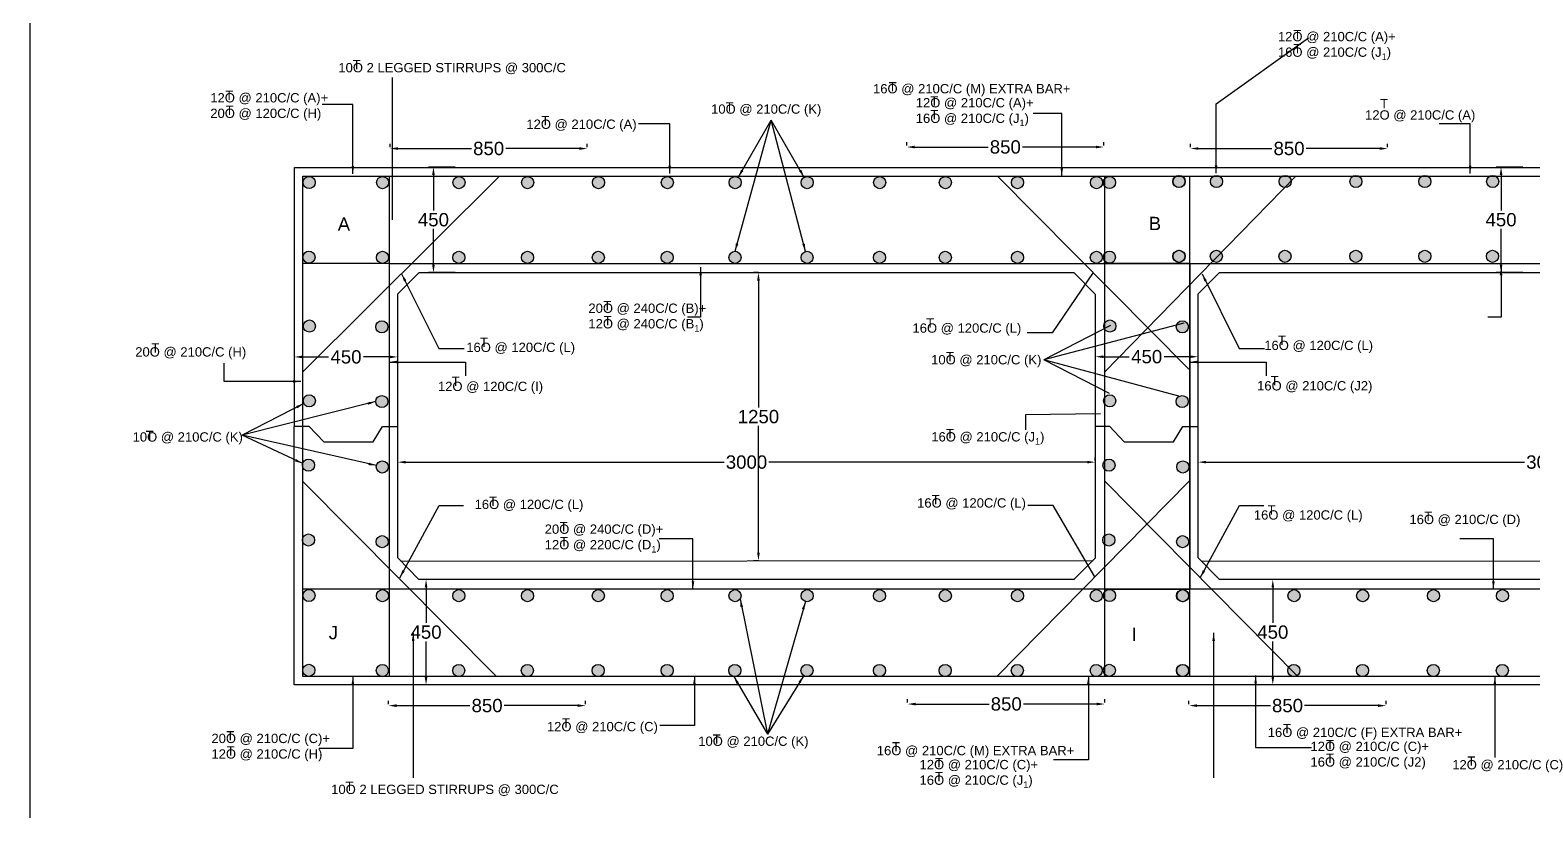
# Model space of a CAD drawing. Header units: metres. Extents: x 450 to 1759, y 456 to 572.
# Drawn here: x 1560.3 to 1616.7, y 483.5 to 512.8 of the extents above; entities that cross this region are included whole.
import ezdxf

# ---------------------------------------------------------------- set-up
doc = ezdxf.new("R2010")
doc.units = ezdxf.units.M
doc.header["$MEASUREMENT"] = 0
doc.layers.add('DIMENSION', color=255, linetype='Continuous')
doc.layers.add('DRAWING', color=7, linetype='Continuous')
doc.styles.get("Standard").update_dxf_attribs({"font": 'arial.ttf'})
doc.dimstyles.get("Standard").update_dxf_attribs({"dimtxt": 0.5, "dimasz": 0.3, "dimexe": 0.18, "dimexo": 0.0625, "dimgap": 0.09, "dimtad": 0, "dimtih": 1, "dimtoh": 1, "dimdec": 4, "dimzin": 0, "dimdsep": 46, "dimtxsty": 'Standard', "dimcen": 0.09, "dimadec": 0, "dimazin": 0, "dimtfac": 1, "dimtdec": 4, "dimtofl": 0, "dimtmove": 0, "dimatfit": 3, "dimfxl": 1, "dimtolj": 1, "dimtzin": 0, "dimarcsym": 0})

# ---------------------------------------------------------------- blocks, each defined once
blk = doc.blocks.new('*D129')
at = {"layer": 'Defpoints', "color": 0, "ltscale": 0.1, "transparency": 16777216}
for p in [(1574.08, 496.584), (1600.258, 496.584), (1600.258, 496.584)]:
    blk.add_point(p, dxfattribs=at)
at = {"layer": 'DIMENSION', "color": 0, "lineweight": -2, "ltscale": 0.1, "transparency": 16777216}
for p, q in [((1574.08, 496.646), (1574.08, 496.764)), ((1574.38, 496.584), (1586.333, 496.584)), ((1599.958, 496.584), (1588.004, 496.584)), ((1600.258, 496.646), (1600.258, 496.764))]:
    blk.add_line(p, q, dxfattribs=at)
at = {"layer": 'DIMENSION', "color": 0, "ltscale": 0.1, "transparency": 16777216}
for points in [[(1574.38, 496.634), (1574.38, 496.534), (1574.08, 496.584)], [(1599.958, 496.634), (1599.958, 496.534), (1600.258, 496.584)]]:
    blk.add_solid(points, dxfattribs=at)
at = {"layer": 'DIMENSION', "color": 0, "ltscale": 0.1, "transparency": 16777216, "insert": (1587.169, 496.584), "char_height": 0.5, "attachment_point": 5}
blk.add_mtext('\\A1;3000', dxfattribs=at)
blk = doc.blocks.new('*D130')
at = {"layer": 'Defpoints', "color": 0, "ltscale": 0.1, "transparency": 16777216}
for p in [(1587.682, 503.7), (1587.618, 492.882), (1587.696, 492.882)]:
    blk.add_point(p, dxfattribs=at)
at = {"layer": 'DIMENSION', "color": 0, "lineweight": -2, "ltscale": 0.1, "transparency": 16777216}
for p, q in [((1587.62, 503.7), (1587.438, 503.7)), ((1587.618, 503.4), (1587.618, 498.636)), ((1587.618, 493.182), (1587.618, 497.946)), ((1587.633, 492.882), (1587.438, 492.882))]:
    blk.add_line(p, q, dxfattribs=at)
at = {"layer": 'DIMENSION', "color": 0, "ltscale": 0.1, "transparency": 16777216}
for points in [[(1587.568, 503.4), (1587.668, 503.4), (1587.618, 503.7)], [(1587.568, 493.182), (1587.668, 493.182), (1587.618, 492.882)]]:
    blk.add_solid(points, dxfattribs=at)
at = {"layer": 'DIMENSION', "color": 0, "ltscale": 0.1, "transparency": 16777216, "insert": (1587.618, 498.291), "char_height": 0.5, "attachment_point": 5}
blk.add_mtext('\\A1;1250', dxfattribs=at)
blk = doc.blocks.new('*D114')
at = {"layer": 'Defpoints', "color": 0, "ltscale": 0.1, "transparency": 16777216}
for p in [(1573.794, 508.347), (1581.192, 508.355), (1581.192, 508.347)]:
    blk.add_point(p, dxfattribs=at)
at = {"layer": 'DIMENSION', "color": 0, "lineweight": -2, "ltscale": 0.1, "transparency": 16777216}
for p, q in [((1573.794, 508.409), (1573.794, 508.535)), ((1574.094, 508.355), (1576.851, 508.355)), ((1580.892, 508.355), (1578.135, 508.355)), ((1581.192, 508.409), (1581.192, 508.535))]:
    blk.add_line(p, q, dxfattribs=at)
at = {"layer": 'DIMENSION', "color": 0, "ltscale": 0.1, "transparency": 16777216}
for points in [[(1574.094, 508.405), (1574.094, 508.305), (1573.794, 508.355)], [(1580.892, 508.405), (1580.892, 508.305), (1581.192, 508.355)]]:
    blk.add_solid(points, dxfattribs=at)
at = {"layer": 'DIMENSION', "color": 0, "ltscale": 0.1, "transparency": 16777216, "insert": (1577.493, 508.355), "char_height": 0.5, "attachment_point": 5}
blk.add_mtext('\\A1;850', dxfattribs=at)
blk = doc.blocks.new('*D115')
at = {"layer": 'Defpoints', "color": 0, "ltscale": 0.1, "transparency": 16777216}
for p in [(1593.182, 508.403), (1600.581, 508.412), (1600.581, 508.403)]:
    blk.add_point(p, dxfattribs=at)
at = {"layer": 'DIMENSION', "color": 0, "lineweight": -2, "ltscale": 0.1, "transparency": 16777216}
for p, q in [((1593.182, 508.466), (1593.182, 508.592)), ((1593.482, 508.412), (1596.24, 508.412)), ((1600.281, 508.412), (1597.523, 508.412)), ((1600.581, 508.466), (1600.581, 508.592))]:
    blk.add_line(p, q, dxfattribs=at)
at = {"layer": 'DIMENSION', "color": 0, "ltscale": 0.1, "transparency": 16777216}
for points in [[(1593.482, 508.462), (1593.482, 508.362), (1593.182, 508.412)], [(1600.281, 508.462), (1600.281, 508.362), (1600.581, 508.412)]]:
    blk.add_solid(points, dxfattribs=at)
at = {"layer": 'DIMENSION', "color": 0, "ltscale": 0.1, "transparency": 16777216, "insert": (1596.882, 508.412), "char_height": 0.5, "attachment_point": 5}
blk.add_mtext('\\A1;850', dxfattribs=at)
blk = doc.blocks.new('*D116')
at = {"layer": 'Defpoints', "color": 0, "ltscale": 0.1, "transparency": 16777216}
for p in [(1573.736, 487.437), (1581.134, 487.445), (1581.134, 487.437)]:
    blk.add_point(p, dxfattribs=at)
at = {"layer": 'DIMENSION', "color": 0, "lineweight": -2, "ltscale": 0.1, "transparency": 16777216}
for p, q in [((1573.736, 487.499), (1573.736, 487.625)), ((1574.036, 487.445), (1576.793, 487.445)), ((1580.834, 487.445), (1578.077, 487.445)), ((1581.134, 487.499), (1581.134, 487.625))]:
    blk.add_line(p, q, dxfattribs=at)
at = {"layer": 'DIMENSION', "color": 0, "ltscale": 0.1, "transparency": 16777216}
for points in [[(1574.036, 487.495), (1574.036, 487.395), (1573.736, 487.445)], [(1580.834, 487.495), (1580.834, 487.395), (1581.134, 487.445)]]:
    blk.add_solid(points, dxfattribs=at)
at = {"layer": 'DIMENSION', "color": 0, "ltscale": 0.1, "transparency": 16777216, "insert": (1577.435, 487.445), "char_height": 0.5, "attachment_point": 5}
blk.add_mtext('\\A1;850', dxfattribs=at)
blk = doc.blocks.new('*D117')
at = {"layer": 'Defpoints', "color": 0, "ltscale": 0.1, "transparency": 16777216}
for p in [(1593.218, 487.496), (1600.616, 487.505), (1600.616, 487.496)]:
    blk.add_point(p, dxfattribs=at)
at = {"layer": 'DIMENSION', "color": 0, "lineweight": -2, "ltscale": 0.1, "transparency": 16777216}
for p, q in [((1593.218, 487.559), (1593.218, 487.685)), ((1593.518, 487.505), (1596.275, 487.505)), ((1600.316, 487.505), (1597.559, 487.505)), ((1600.616, 487.559), (1600.616, 487.685))]:
    blk.add_line(p, q, dxfattribs=at)
at = {"layer": 'DIMENSION', "color": 0, "ltscale": 0.1, "transparency": 16777216}
for points in [[(1593.518, 487.555), (1593.518, 487.455), (1593.218, 487.505)], [(1600.316, 487.555), (1600.316, 487.455), (1600.616, 487.505)]]:
    blk.add_solid(points, dxfattribs=at)
at = {"layer": 'DIMENSION', "color": 0, "ltscale": 0.1, "transparency": 16777216, "insert": (1596.917, 487.505), "char_height": 0.5, "attachment_point": 5}
blk.add_mtext('\\A1;850', dxfattribs=at)
blk = doc.blocks.new('*D133')
at = {"layer": 'Defpoints', "color": 0, "ltscale": 0.1, "transparency": 16777216}
for p in [(1604.118, 496.584), (1630.296, 496.584), (1630.296, 496.584)]:
    blk.add_point(p, dxfattribs=at)
at = {"layer": 'DIMENSION', "color": 0, "lineweight": -2, "ltscale": 0.1, "transparency": 16777216}
for p, q in [((1604.118, 496.646), (1604.118, 496.764)), ((1604.418, 496.584), (1616.372, 496.584)), ((1629.996, 496.584), (1618.043, 496.584)), ((1630.296, 496.646), (1630.296, 496.764))]:
    blk.add_line(p, q, dxfattribs=at)
at = {"layer": 'DIMENSION', "color": 0, "ltscale": 0.1, "transparency": 16777216}
for points in [[(1604.418, 496.634), (1604.418, 496.534), (1604.118, 496.584)], [(1629.996, 496.634), (1629.996, 496.534), (1630.296, 496.584)]]:
    blk.add_solid(points, dxfattribs=at)
at = {"layer": 'DIMENSION', "color": 0, "ltscale": 0.1, "transparency": 16777216, "insert": (1617.207, 496.584), "char_height": 0.5, "attachment_point": 5}
blk.add_mtext('\\A1;3000', dxfattribs=at)
blk = doc.blocks.new('*D122')
at = {"layer": 'Defpoints', "color": 0, "ltscale": 0.1, "transparency": 16777216}
for p in [(1603.832, 508.347), (1611.231, 508.355), (1611.231, 508.347)]:
    blk.add_point(p, dxfattribs=at)
at = {"layer": 'DIMENSION', "color": 0, "lineweight": -2, "ltscale": 0.1, "transparency": 16777216}
for p, q in [((1603.832, 508.409), (1603.832, 508.535)), ((1604.132, 508.355), (1606.89, 508.355)), ((1610.931, 508.355), (1608.173, 508.355)), ((1611.231, 508.409), (1611.231, 508.535))]:
    blk.add_line(p, q, dxfattribs=at)
at = {"layer": 'DIMENSION', "color": 0, "ltscale": 0.1, "transparency": 16777216}
for points in [[(1604.132, 508.405), (1604.132, 508.305), (1603.832, 508.355)], [(1610.931, 508.405), (1610.931, 508.305), (1611.231, 508.355)]]:
    blk.add_solid(points, dxfattribs=at)
at = {"layer": 'DIMENSION', "color": 0, "ltscale": 0.1, "transparency": 16777216, "insert": (1607.531, 508.355), "char_height": 0.5, "attachment_point": 5}
blk.add_mtext('\\A1;850', dxfattribs=at)
blk = doc.blocks.new('*D124')
at = {"layer": 'Defpoints', "color": 0, "ltscale": 0.1, "transparency": 16777216}
for p in [(1603.774, 487.437), (1611.173, 487.445), (1611.173, 487.437)]:
    blk.add_point(p, dxfattribs=at)
at = {"layer": 'DIMENSION', "color": 0, "lineweight": -2, "ltscale": 0.1, "transparency": 16777216}
for p, q in [((1603.774, 487.499), (1603.774, 487.625)), ((1604.074, 487.445), (1606.832, 487.445)), ((1610.873, 487.445), (1608.115, 487.445)), ((1611.173, 487.499), (1611.173, 487.625))]:
    blk.add_line(p, q, dxfattribs=at)
at = {"layer": 'DIMENSION', "color": 0, "ltscale": 0.1, "transparency": 16777216}
for points in [[(1604.074, 487.495), (1604.074, 487.395), (1603.774, 487.445)], [(1610.873, 487.495), (1610.873, 487.395), (1611.173, 487.445)]]:
    blk.add_solid(points, dxfattribs=at)
at = {"layer": 'DIMENSION', "color": 0, "ltscale": 0.1, "transparency": 16777216, "insert": (1607.473, 487.445), "char_height": 0.5, "attachment_point": 5}
blk.add_mtext('\\A1;850', dxfattribs=at)
blk = doc.blocks.new('*D105')
at = {"layer": 'Defpoints', "color": 0, "ltscale": 0.1, "transparency": 16777216}
for p in [(1600.258, 500.896), (1604.118, 500.541), (1604.118, 500.541)]:
    blk.add_point(p, dxfattribs=at)
at = {"layer": 'DIMENSION', "color": 0, "lineweight": -2, "ltscale": 0.1, "transparency": 16777216}
for p, q in [((1600.258, 500.833), (1600.258, 500.361)), ((1600.558, 500.541), (1601.536, 500.541)), ((1603.818, 500.541), (1602.839, 500.541)), ((1604.118, 500.604), (1604.118, 500.721))]:
    blk.add_line(p, q, dxfattribs=at)
at = {"layer": 'DIMENSION', "color": 0, "ltscale": 0.1, "transparency": 16777216}
for points in [[(1600.558, 500.591), (1600.558, 500.491), (1600.258, 500.541)], [(1603.818, 500.591), (1603.818, 500.491), (1604.118, 500.541)]]:
    blk.add_solid(points, dxfattribs=at)
at = {"layer": 'DIMENSION', "color": 0, "ltscale": 0.1, "transparency": 16777216, "insert": (1602.188, 500.541), "char_height": 0.5, "attachment_point": 5}
blk.add_mtext('\\A1;450', dxfattribs=at)
blk = doc.blocks.new('*D106')
at = {"layer": 'Defpoints', "color": 0, "ltscale": 0.1, "transparency": 16777216}
for p in [(1570.201, 500.888), (1574.08, 500.533), (1574.08, 500.533)]:
    blk.add_point(p, dxfattribs=at)
at = {"layer": 'DIMENSION', "color": 0, "lineweight": -2, "ltscale": 0.1, "transparency": 16777216}
for p, q in [((1570.201, 500.825), (1570.201, 500.353)), ((1570.501, 500.533), (1571.489, 500.533)), ((1573.78, 500.533), (1572.792, 500.533)), ((1574.08, 500.596), (1574.08, 500.713))]:
    blk.add_line(p, q, dxfattribs=at)
at = {"layer": 'DIMENSION', "color": 0, "ltscale": 0.1, "transparency": 16777216}
for points in [[(1570.501, 500.583), (1570.501, 500.483), (1570.201, 500.533)], [(1573.78, 500.583), (1573.78, 500.483), (1574.08, 500.533)]]:
    blk.add_solid(points, dxfattribs=at)
at = {"layer": 'DIMENSION', "color": 0, "ltscale": 0.1, "transparency": 16777216, "insert": (1572.14, 500.533), "char_height": 0.5, "attachment_point": 5}
blk.add_mtext('\\A1;450', dxfattribs=at)
blk = doc.blocks.new('*D108')
at = {"layer": 'Defpoints', "color": 0, "ltscale": 0.1, "transparency": 16777216}
for p in [(1607.803, 492.183), (1606.921, 488.221), (1607.803, 488.221)]:
    blk.add_point(p, dxfattribs=at)
at = {"layer": 'DIMENSION', "color": 0, "lineweight": -2, "ltscale": 0.1, "transparency": 16777216}
for p, q in [((1607.741, 492.183), (1606.741, 492.183)), ((1606.921, 491.883), (1606.921, 490.547)), ((1606.921, 488.521), (1606.921, 489.857)), ((1607.741, 488.221), (1606.741, 488.221))]:
    blk.add_line(p, q, dxfattribs=at)
at = {"layer": 'DIMENSION', "color": 0, "ltscale": 0.1, "transparency": 16777216}
for points in [[(1606.871, 491.883), (1606.971, 491.883), (1606.921, 492.183)], [(1606.871, 488.521), (1606.971, 488.521), (1606.921, 488.221)]]:
    blk.add_solid(points, dxfattribs=at)
at = {"layer": 'DIMENSION', "color": 0, "ltscale": 0.1, "transparency": 16777216, "insert": (1606.921, 490.202), "char_height": 0.5, "attachment_point": 5}
blk.add_mtext('\\A1;450', dxfattribs=at)
blk = doc.blocks.new('*D109')
at = {"layer": 'Defpoints', "color": 0, "ltscale": 0.1, "transparency": 16777216}
for p in [(1576.027, 492.183), (1575.145, 488.221), (1576.027, 488.221)]:
    blk.add_point(p, dxfattribs=at)
at = {"layer": 'DIMENSION', "color": 0, "lineweight": -2, "ltscale": 0.1, "transparency": 16777216}
for p, q in [((1575.964, 492.183), (1574.965, 492.183)), ((1575.145, 491.883), (1575.145, 490.547)), ((1575.145, 488.521), (1575.145, 489.857)), ((1575.964, 488.221), (1574.965, 488.221))]:
    blk.add_line(p, q, dxfattribs=at)
at = {"layer": 'DIMENSION', "color": 0, "ltscale": 0.1, "transparency": 16777216}
for points in [[(1575.095, 491.883), (1575.195, 491.883), (1575.145, 492.183)], [(1575.095, 488.521), (1575.195, 488.521), (1575.145, 488.221)]]:
    blk.add_solid(points, dxfattribs=at)
at = {"layer": 'DIMENSION', "color": 0, "ltscale": 0.1, "transparency": 16777216, "insert": (1575.145, 490.202), "char_height": 0.5, "attachment_point": 5}
blk.add_mtext('\\A1;450', dxfattribs=at)
blk = doc.blocks.new('*D110')
at = {"layer": 'Defpoints', "color": 0, "ltscale": 0.1, "transparency": 16777216}
for p in [(1576.304, 507.662), (1575.422, 503.7), (1576.304, 503.7)]:
    blk.add_point(p, dxfattribs=at)
at = {"layer": 'DIMENSION', "color": 0, "lineweight": -2, "ltscale": 0.1, "transparency": 16777216}
for p, q in [((1576.241, 507.662), (1575.242, 507.662)), ((1575.422, 507.362), (1575.422, 506.026)), ((1575.422, 504), (1575.422, 505.336)), ((1576.241, 503.7), (1575.242, 503.7))]:
    blk.add_line(p, q, dxfattribs=at)
at = {"layer": 'DIMENSION', "color": 0, "ltscale": 0.1, "transparency": 16777216}
for points in [[(1575.372, 507.362), (1575.472, 507.362), (1575.422, 507.662)], [(1575.372, 504), (1575.472, 504), (1575.422, 503.7)]]:
    blk.add_solid(points, dxfattribs=at)
at = {"layer": 'DIMENSION', "color": 0, "ltscale": 0.1, "transparency": 16777216, "insert": (1575.422, 505.681), "char_height": 0.5, "attachment_point": 5}
blk.add_mtext('\\A1;450', dxfattribs=at)
blk = doc.blocks.new('*D111')
at = {"layer": 'Defpoints', "color": 0, "ltscale": 0.1, "transparency": 16777216}
for p in [(1616.368, 507.662), (1615.486, 503.7), (1616.368, 503.7)]:
    blk.add_point(p, dxfattribs=at)
at = {"layer": 'DIMENSION', "color": 0, "lineweight": -2, "ltscale": 0.1, "transparency": 16777216}
for p, q in [((1616.306, 507.662), (1615.306, 507.662)), ((1615.486, 507.362), (1615.486, 506.026)), ((1615.486, 504), (1615.486, 505.336)), ((1616.306, 503.7), (1615.306, 503.7))]:
    blk.add_line(p, q, dxfattribs=at)
at = {"layer": 'DIMENSION', "color": 0, "ltscale": 0.1, "transparency": 16777216}
for points in [[(1615.436, 507.362), (1615.536, 507.362), (1615.486, 507.662)], [(1615.436, 504), (1615.536, 504), (1615.486, 503.7)]]:
    blk.add_solid(points, dxfattribs=at)
at = {"layer": 'DIMENSION', "color": 0, "ltscale": 0.1, "transparency": 16777216, "insert": (1615.486, 505.681), "char_height": 0.5, "attachment_point": 5}
blk.add_mtext('\\A1;450', dxfattribs=at)

msp = doc.modelspace()

# ---------------------------------------------------------------- hatches: boundary and pattern name
at = {"layer": 'DRAWING', "ltscale": 0.1}
h = msp.add_hatch(color=7, dxfattribs=at)
h.dxf.hatch_style = 1
h.paths.add_polyline_path([(1570.98245, 507.08169, 1), (1570.52707, 507.08169, 1)])
h.paths.add_polyline_path([(1570.52251, 504.27579, 1), (1570.97788, 504.27579, 1)])
h = msp.add_hatch(color=7, dxfattribs=at)
h.dxf.hatch_style = 1
h.paths.add_polyline_path([(1573.74169, 507.07633, 1), (1573.28631, 507.07633, 1)])
h.paths.add_polyline_path([(1573.28175, 504.27043, 1), (1573.73712, 504.27043, 1)])
h = msp.add_hatch(color=7, dxfattribs=at)
h.dxf.hatch_style = 1
h.paths.add_polyline_path([(1576.60718, 507.07627, 1), (1576.15181, 507.07627, 1)])
h.paths.add_polyline_path([(1576.14725, 504.27037, 1), (1576.60262, 504.27037, 1)])
h = msp.add_hatch(color=7, dxfattribs=at)
h.dxf.hatch_style = 1
h.paths.add_polyline_path([(1579.18328, 507.07627, 1), (1578.72791, 507.07627, 1)])
h.paths.add_polyline_path([(1578.72334, 504.27037, 1), (1579.17872, 504.27037, 1)])
h = msp.add_hatch(color=7, dxfattribs=at)
h.dxf.hatch_style = 1
h.paths.add_polyline_path([(1581.84061, 507.07627, 1), (1581.38524, 507.07627, 1)])
h.paths.add_polyline_path([(1581.38068, 504.27037, 1), (1581.83605, 504.27037, 1)])
h = msp.add_hatch(color=7, dxfattribs=at)
h.dxf.hatch_style = 1
h.paths.add_polyline_path([(1584.42788, 507.07627, 1), (1583.97251, 507.07627, 1)])
h.paths.add_polyline_path([(1583.96794, 504.27037, 1), (1584.42332, 504.27037, 1)])
h = msp.add_hatch(color=7, dxfattribs=at)
h.dxf.hatch_style = 1
h.paths.add_polyline_path([(1586.97126, 507.07627, 1), (1586.51589, 507.07627, 1)])
h.paths.add_polyline_path([(1586.51132, 504.27037, 1), (1586.96669, 504.27037, 1)])
h = msp.add_hatch(color=7, dxfattribs=at)
h.dxf.hatch_style = 1
h.paths.add_polyline_path([(1589.67547, 507.07627, 1), (1589.2201, 507.07627, 1)])
h.paths.add_polyline_path([(1589.21553, 504.27037, 1), (1589.67091, 504.27037, 1)])
h = msp.add_hatch(color=7, dxfattribs=at)
h.dxf.hatch_style = 1
h.paths.add_polyline_path([(1592.39627, 507.07627, 1), (1591.9409, 507.07627, 1)])
h.paths.add_polyline_path([(1591.93633, 504.27037, 1), (1592.3917, 504.27037, 1)])
h = msp.add_hatch(color=7, dxfattribs=at)
h.dxf.hatch_style = 1
h.paths.add_polyline_path([(1594.86191, 507.07627, 1), (1594.40654, 507.07627, 1)])
h.paths.add_polyline_path([(1594.40197, 504.27037, 1), (1594.85734, 504.27037, 1)])
h = msp.add_hatch(color=7, dxfattribs=at)
h.dxf.hatch_style = 1
h.paths.add_polyline_path([(1597.56917, 507.07627, 1), (1597.1138, 507.07627, 1)])
h.paths.add_polyline_path([(1597.10923, 504.27037, 1), (1597.5646, 504.27037, 1)])
h = msp.add_hatch(color=7, dxfattribs=at)
h.dxf.hatch_style = 1
h.paths.add_polyline_path([(1600.53198, 507.07627, 1), (1600.07661, 507.07627, 1)])
h.paths.add_polyline_path([(1600.07205, 504.27037, 1), (1600.52742, 504.27037, 1)])
h = msp.add_hatch(color=7, dxfattribs=at)
h.dxf.hatch_style = 1
h.paths.add_polyline_path([(1601.02096, 507.08169, 1), (1600.56559, 507.08169, 1)])
h.paths.add_polyline_path([(1600.56102, 504.27579, 1), (1601.0164, 504.27579, 1)])
h = msp.add_hatch(color=7, dxfattribs=at)
h.dxf.hatch_style = 1
h.paths.add_polyline_path([(1603.62337, 507.11652, 1), (1603.168, 507.11652, 1)])
h.paths.add_polyline_path([(1603.16343, 504.31062, 1), (1603.6188, 504.31062, 1)])
h = msp.add_hatch(color=7, dxfattribs=at)
h.dxf.hatch_style = 1
h.paths.add_polyline_path([(1603.63759, 507.11658, 1), (1603.18222, 507.11658, 1)])
h.paths.add_polyline_path([(1603.17765, 504.31069, 1), (1603.63302, 504.31069, 1)])
h = msp.add_hatch(color=7, dxfattribs=at)
h.dxf.hatch_style = 1
h.paths.add_polyline_path([(1605.03451, 507.11652, 1), (1604.57914, 507.11652, 1)])
h.paths.add_polyline_path([(1604.57457, 504.31062, 1), (1605.02995, 504.31062, 1)])
h = msp.add_hatch(color=7, dxfattribs=at)
h.dxf.hatch_style = 1
h.paths.add_polyline_path([(1607.61061, 507.11652, 1), (1607.15524, 507.11652, 1)])
h.paths.add_polyline_path([(1607.15067, 504.31062, 1), (1607.60604, 504.31062, 1)])
h = msp.add_hatch(color=7, dxfattribs=at)
h.dxf.hatch_style = 1
h.paths.add_polyline_path([(1610.26794, 507.11652, 1), (1609.81257, 507.11652, 1)])
h.paths.add_polyline_path([(1609.808, 504.31062, 1), (1610.26338, 504.31062, 1)])
h = msp.add_hatch(color=7, dxfattribs=at)
h.dxf.hatch_style = 1
h.paths.add_polyline_path([(1612.85521, 507.11652, 1), (1612.39984, 507.11652, 1)])
h.paths.add_polyline_path([(1612.39527, 504.31062, 1), (1612.85064, 504.31062, 1)])
h = msp.add_hatch(color=7, dxfattribs=at)
h.dxf.hatch_style = 1
h.paths.add_polyline_path([(1615.39859, 507.11652, 1), (1614.94321, 507.11652, 1)])
h.paths.add_polyline_path([(1614.93865, 504.31062, 1), (1615.39402, 504.31062, 1)])
h = msp.add_hatch(color=7, dxfattribs=at)
h.dxf.hatch_style = 1
h.paths.add_polyline_path([(1570.99429, 501.69266, 1), (1570.53892, 501.69266, 1)])
h.paths.add_polyline_path([(1570.53435, 498.88677, 1), (1570.98972, 498.88677, 1)])
h = msp.add_hatch(color=7, dxfattribs=at)
h.dxf.hatch_style = 1
h.paths.add_polyline_path([(1573.71503, 501.66272, 1), (1573.25966, 501.66272, 1)])
h.paths.add_polyline_path([(1573.25509, 498.85683, 1), (1573.71047, 498.85683, 1)])
h = msp.add_hatch(color=7, dxfattribs=at)
h.dxf.hatch_style = 1
h.paths.add_polyline_path([(1601.03281, 501.69266, 1), (1600.57743, 501.69266, 1)])
h.paths.add_polyline_path([(1600.57287, 498.88677, 1), (1601.02824, 498.88677, 1)])
h = msp.add_hatch(color=7, dxfattribs=at)
h.dxf.hatch_style = 1
h.paths.add_polyline_path([(1603.75355, 501.66272, 1), (1603.29818, 501.66272, 1)])
h.paths.add_polyline_path([(1603.29361, 498.85683, 1), (1603.74898, 498.85683, 1)])
h = msp.add_hatch(color=7, dxfattribs=at)
h.dxf.hatch_style = 1
h.paths.add_polyline_path([(1570.96332, 496.46755, 1), (1570.50795, 496.46755, 1)])
h.paths.add_polyline_path([(1570.50338, 493.66165, 1), (1570.95875, 493.66165, 1)])
h = msp.add_hatch(color=7, dxfattribs=at)
h.dxf.hatch_style = 1
h.paths.add_polyline_path([(1573.73088, 496.40377, 1), (1573.27551, 496.40377, 1)])
h.paths.add_polyline_path([(1573.27095, 493.59788, 1), (1573.72632, 493.59788, 1)])
h = msp.add_hatch(color=7, dxfattribs=at)
h.dxf.hatch_style = 1
h.paths.add_polyline_path([(1601.00183, 496.46755, 1), (1600.54646, 496.46755, 1)])
h.paths.add_polyline_path([(1600.5419, 493.66165, 1), (1600.99727, 493.66165, 1)])
h = msp.add_hatch(color=7, dxfattribs=at)
h.dxf.hatch_style = 1
h.paths.add_polyline_path([(1603.7694, 496.40377, 1), (1603.31403, 496.40377, 1)])
h.paths.add_polyline_path([(1603.30946, 493.59788, 1), (1603.76483, 493.59788, 1)])
h = msp.add_hatch(color=7, dxfattribs=at)
h.dxf.hatch_style = 1
h.paths.add_polyline_path([(1570.97841, 491.57628, 1), (1570.52304, 491.57628, 1)])
h.paths.add_polyline_path([(1570.51848, 488.77038, 1), (1570.97385, 488.77038, 1)])
h = msp.add_hatch(color=7, dxfattribs=at)
h.dxf.hatch_style = 1
h.paths.add_polyline_path([(1573.73766, 491.57092, 1), (1573.28228, 491.57092, 1)])
h.paths.add_polyline_path([(1573.27772, 488.76502, 1), (1573.73309, 488.76502, 1)])
h = msp.add_hatch(color=7, dxfattribs=at)
h.dxf.hatch_style = 1
h.paths.add_polyline_path([(1576.60315, 491.57085, 1), (1576.14778, 491.57085, 1)])
h.paths.add_polyline_path([(1576.14322, 488.76496, 1), (1576.59859, 488.76496, 1)])
h = msp.add_hatch(color=7, dxfattribs=at)
h.dxf.hatch_style = 1
h.paths.add_polyline_path([(1579.17925, 491.57085, 1), (1578.72388, 491.57085, 1)])
h.paths.add_polyline_path([(1578.71931, 488.76496, 1), (1579.17468, 488.76496, 1)])
h = msp.add_hatch(color=7, dxfattribs=at)
h.dxf.hatch_style = 1
h.paths.add_polyline_path([(1581.83658, 491.57085, 1), (1581.38121, 491.57085, 1)])
h.paths.add_polyline_path([(1581.37665, 488.76496, 1), (1581.83202, 488.76496, 1)])
h = msp.add_hatch(color=7, dxfattribs=at)
h.dxf.hatch_style = 1
h.paths.add_polyline_path([(1584.42385, 491.57085, 1), (1583.96848, 491.57085, 1)])
h.paths.add_polyline_path([(1583.96391, 488.76496, 1), (1584.41928, 488.76496, 1)])
h = msp.add_hatch(color=7, dxfattribs=at)
h.dxf.hatch_style = 1
h.paths.add_polyline_path([(1586.96723, 491.57085, 1), (1586.51185, 491.57085, 1)])
h.paths.add_polyline_path([(1586.50729, 488.76496, 1), (1586.96266, 488.76496, 1)])
h = msp.add_hatch(color=7, dxfattribs=at)
h.dxf.hatch_style = 1
h.paths.add_polyline_path([(1589.67144, 491.57085, 1), (1589.21607, 491.57085, 1)])
h.paths.add_polyline_path([(1589.2115, 488.76496, 1), (1589.66687, 488.76496, 1)])
h = msp.add_hatch(color=7, dxfattribs=at)
h.dxf.hatch_style = 1
h.paths.add_polyline_path([(1592.39224, 491.57085, 1), (1591.93687, 491.57085, 1)])
h.paths.add_polyline_path([(1591.9323, 488.76496, 1), (1592.38767, 488.76496, 1)])
h = msp.add_hatch(color=7, dxfattribs=at)
h.dxf.hatch_style = 1
h.paths.add_polyline_path([(1594.85788, 491.57085, 1), (1594.4025, 491.57085, 1)])
h.paths.add_polyline_path([(1594.39794, 488.76496, 1), (1594.85331, 488.76496, 1)])
h = msp.add_hatch(color=7, dxfattribs=at)
h.dxf.hatch_style = 1
h.paths.add_polyline_path([(1597.56514, 491.57085, 1), (1597.10976, 491.57085, 1)])
h.paths.add_polyline_path([(1597.1052, 488.76496, 1), (1597.56057, 488.76496, 1)])
h = msp.add_hatch(color=7, dxfattribs=at)
h.dxf.hatch_style = 1
h.paths.add_polyline_path([(1600.52795, 491.57085, 1), (1600.07258, 491.57085, 1)])
h.paths.add_polyline_path([(1600.06801, 488.76496, 1), (1600.52339, 488.76496, 1)])
h = msp.add_hatch(color=7, dxfattribs=at)
h.dxf.hatch_style = 1
h.paths.add_polyline_path([(1601.01693, 491.57628, 1), (1600.56156, 491.57628, 1)])
h.paths.add_polyline_path([(1600.55699, 488.77038, 1), (1601.01237, 488.77038, 1)])
h = msp.add_hatch(color=7, dxfattribs=at)
h.dxf.hatch_style = 1
h.paths.add_polyline_path([(1603.76195, 491.57085, 1), (1603.30658, 491.57085, 1)])
h.paths.add_polyline_path([(1603.30201, 488.76496, 1), (1603.75739, 488.76496, 1)])
h = msp.add_hatch(color=7, dxfattribs=at)
h.dxf.hatch_style = 1
h.paths.add_polyline_path([(1603.77617, 491.57092, 1), (1603.3208, 491.57092, 1)])
h.paths.add_polyline_path([(1603.31623, 488.76502, 1), (1603.77161, 488.76502, 1)])
h = msp.add_hatch(color=7, dxfattribs=at)
h.dxf.hatch_style = 1
h.paths.add_polyline_path([(1607.94563, 491.57085, 1), (1607.49025, 491.57085, 1)])
h.paths.add_polyline_path([(1607.48569, 488.76496, 1), (1607.94106, 488.76496, 1)])
h = msp.add_hatch(color=7, dxfattribs=at)
h.dxf.hatch_style = 1
h.paths.add_polyline_path([(1610.52172, 491.57085, 1), (1610.06635, 491.57085, 1)])
h.paths.add_polyline_path([(1610.06179, 488.76496, 1), (1610.51716, 488.76496, 1)])
h = msp.add_hatch(color=7, dxfattribs=at)
h.dxf.hatch_style = 1
h.paths.add_polyline_path([(1613.17906, 491.57085, 1), (1612.72368, 491.57085, 1)])
h.paths.add_polyline_path([(1612.71912, 488.76496, 1), (1613.17449, 488.76496, 1)])
h = msp.add_hatch(color=7, dxfattribs=at)
h.dxf.hatch_style = 1
h.paths.add_polyline_path([(1615.76632, 491.57085, 1), (1615.31095, 491.57085, 1)])
h.paths.add_polyline_path([(1615.30639, 488.76496, 1), (1615.76176, 488.76496, 1)])

# ---------------------------------------------------------------- linework, layer by layer
for points in [[(1560.28366, 553.19155), (1758.6676, 553.19155), (1758.6676, 456.34933), (1560.28366, 456.34933)], [(1570.20263, 507.64135), (1694.52193, 507.64135), (1694.51688, 488.2212), (1570.19759, 488.2212)], [(1570.5233, 507.32061), (1694.20109, 507.32061), (1694.19621, 488.54194), (1570.51842, 488.54194)], [(1573.77659, 504.04324), (1600.6092, 504.04324), (1600.6092, 491.81435), (1573.77659, 491.81435)], [(1574.88764, 503.70025), (1599.45762, 503.70025), (1600.25762, 502.89214), (1600.25762, 492.97946), (1599.44952, 492.17946), (1574.87953, 492.17946), (1574.07953, 492.98757), (1574.07953, 502.90025)], [(1603.8151, 504.04324), (1630.64771, 504.04324), (1630.64771, 491.81435), (1603.8151, 491.81435)], [(1604.92615, 503.70025), (1629.49614, 503.70025), (1630.29614, 502.89214), (1630.29614, 492.97946), (1629.48803, 492.17946), (1604.91805, 492.17946), (1604.11805, 492.98757), (1604.11805, 502.90025)]]:
    msp.add_lwpolyline(points, close=True, dxfattribs=at)
for points in [[(1573.88439, 505.68192), (1573.88439, 511.02267)], [(1570.52139, 499.97845), (1577.90435, 507.32061)], [(1573.76085, 507.32061), (1573.76085, 507.32061), (1573.76085, 488.54194)], [(1596.58421, 507.32061), (1603.77087, 500.07757)], [(1600.6092, 507.32061), (1600.6092, 507.32061), (1600.6092, 488.54194)], [(1600.6092, 499.96166), (1607.79061, 507.32061)], [(1603.79936, 507.32061), (1603.79936, 507.32061), (1603.79936, 488.54194)], [(1573.77659, 504.04324), (1570.52245, 504.04409)], [(1600.17754, 503.69909), (1598.64006, 501.43899), (1597.702, 501.43899)], [(1603.8151, 504.04324), (1600.56096, 504.04409)], [(1600.6092, 504.04324), (1603.82808, 504.04324)], [(1603.58138, 501.79544), (1598.32296, 500.42238)], [(1600.83327, 501.71624), (1598.32296, 500.42238)], [(1603.3964, 499.06251), (1598.32296, 500.42238)], [(1600.79361, 499.15495), (1598.32296, 500.42238)], [(1600.454, 498.39967), (1597.6347, 498.35813), (1597.64303, 497.79263)], [(1570.20011, 497.93127), (1570.75053, 497.93127), (1571.31004, 497.34138), (1573.16066, 497.34138), (1573.5111, 497.92503), (1574.07953, 497.92503)], [(1600.23863, 497.93127), (1600.78904, 497.93127), (1601.34856, 497.34138), (1603.19917, 497.34138), (1603.54962, 497.92503), (1604.11805, 497.92503)], [(1570.52032, 495.85238), (1577.78532, 488.54194)], [(1596.55956, 488.54194), (1603.78644, 495.87615)], [(1600.6092, 495.8877), (1607.85441, 488.54194)], [(1600.24769, 492.28485), (1598.67972, 494.95513), (1597.7253, 494.95513)], [(1574.20091, 492.86495), (1600.17532, 492.89798)], [(1604.23943, 492.86495), (1630.21383, 492.89798)], [(1573.77659, 491.81435), (1570.51927, 491.81519)], [(1603.8151, 491.81435), (1600.55778, 491.81519)], [(1600.6092, 491.81435), (1603.77403, 491.81435)], [(1573.77255, 488.53783), (1570.51842, 488.53868)], [(1603.81107, 488.53783), (1600.55693, 488.53868)]]:
    msp.add_lwpolyline(points, dxfattribs=at)
for centre in [(1570.75476, 507.08169), (1573.514, 507.07633), (1576.3795, 507.07627), (1578.9556, 507.07627), (1581.61293, 507.07627), (1584.2002, 507.07627), (1586.74357, 507.07627), (1589.44779, 507.07627), (1592.16858, 507.07627), (1594.63422, 507.07627), (1597.34148, 507.07627), (1600.3043, 507.07627), (1600.79328, 507.08169), (1603.39568, 507.11652), (1603.4099, 507.11658), (1604.80683, 507.11652), (1607.38292, 507.11652), (1610.04026, 507.11652), (1612.62752, 507.11652), (1615.1709, 507.11652), (1570.75019, 504.27579), (1573.50944, 504.27043), (1576.37493, 504.27037), (1578.95103, 504.27037), (1581.60836, 504.27037), (1584.19563, 504.27037), (1586.73901, 504.27037), (1589.44322, 504.27037), (1592.16402, 504.27037), (1594.62966, 504.27037), (1597.33692, 504.27037), (1600.29973, 504.27037), (1600.78871, 504.27579), (1603.39112, 504.31062), (1603.40534, 504.31069), (1604.80226, 504.31062), (1607.37836, 504.31062), (1610.03569, 504.31062), (1612.62296, 504.31062), (1615.16633, 504.31062), (1570.7666, 501.69266), (1573.48735, 501.66272), (1600.80512, 501.69266), (1603.52586, 501.66272), (1570.76204, 498.88677), (1573.48278, 498.85683), (1600.80055, 498.88677), (1603.5213, 498.85683), (1570.73563, 496.46755), (1573.5032, 496.40377), (1600.77415, 496.46755), (1603.54171, 496.40377), (1570.73107, 493.66165), (1573.49863, 493.59788), (1600.76958, 493.66165), (1603.53715, 493.59788), (1570.75073, 491.57628), (1573.50997, 491.57092), (1576.37547, 491.57085), (1578.95156, 491.57085), (1581.6089, 491.57085), (1584.19616, 491.57085), (1586.73954, 491.57085), (1589.44375, 491.57085), (1592.16455, 491.57085), (1594.63019, 491.57085), (1597.33745, 491.57085), (1600.30027, 491.57085), (1600.78924, 491.57628), (1603.53427, 491.57085), (1603.54849, 491.57092), (1607.71794, 491.57085), (1610.29404, 491.57085), (1612.95137, 491.57085), (1615.53864, 491.57085), (1570.74616, 488.77038), (1573.5054, 488.76502), (1576.3709, 488.76496), (1578.947, 488.76496), (1581.60433, 488.76496), (1584.1916, 488.76496), (1586.73497, 488.76496), (1589.43919, 488.76496), (1592.15999, 488.76496), (1594.62563, 488.76496), (1597.33288, 488.76496), (1600.2957, 488.76496), (1600.78468, 488.77038), (1603.5297, 488.76496), (1603.54392, 488.76502), (1607.71337, 488.76496), (1610.28947, 488.76496), (1612.9468, 488.76496), (1615.53407, 488.76496)]:
    msp.add_circle(centre, 0.22769, dxfattribs=at)

# ---------------------------------------------------------------- texts
at = {"layer": 'DIMENSION', "attachment_point": 1}
for s, insert, char_height, width in [('\\A1;12O @ 210C/C (A)+\\P16O @ 210C/C (J{\\H0.7x;\\S^ 1;})', (1607.11306, 512.73213), 0.35, 6.1085956), ('T', (1607.69659, 512.80266), 0.35, 6.1085956), ('T', (1607.69644, 512.28042), 0.35, 6.1085956), ('10O 2 LEGGED STIRRUPS @ 300C/C  ', (1571.85334, 511.56555), 0.35, 9.8799394), ('T', (1572.39145, 511.68039), 0.35, 0.2496794), ('12O @ 210C/C (A)+\\P20O @ 120C/C (H)', (1567.04744, 510.43568), 0.35, 6.1085956), ('T', (1567.60753, 510.53289), 0.35, 0.2496794), ('\\A1;16O @ 210C/C (M) EXTRA BAR+', (1591.91723, 510.77631), 0.35, 7.8581119), ('T', (1592.50077, 510.84683), 0.35, 6.1085956), ('T', (1567.62025, 509.96668), 0.35, 0.2496794), ('10O @ 210C/C (K)', (1585.84135, 510.01208), 0.35, 4.1235205), ('T', (1586.38425, 510.0894), 0.35, 0.2496794), ('\\A1;12O @ 210C/C (A)+\\P16O @ 210C/C (J{\\H0.7x;\\S^ 1;})', (1593.52126, 510.25004), 0.35, 6.1085956), ('T', (1594.07271, 510.32057), 0.35, 6.1085956), ('T', (1610.94948, 510.219), 0.35, 0.2496794), ('12O @ 210C/C (A)', (1578.90878, 509.4436), 0.35, 6.1085956), ('T', (1579.47493, 509.5774), 0.35, 0.2496794), ('T', (1594.07256, 509.79833), 0.35, 6.1085956), ('12O @ 210C/C (A)', (1610.38333, 509.79172), 0.35, 6.1085956), ('A', (1571.8294, 505.76883), 0.5, 0.2496794), ('B', (1602.26338, 505.7925), 0.5, 0.2496794), ('\\A1;20O @ 240C/C (B)+\\P12O @ 240C/C (B{\\H0.7x;\\S^ 1;})', (1581.23695, 502.53686), 0.35, 6.1085956), ('T', (1581.79705, 502.63408), 0.35, 0.2496794), ('T', (1581.80977, 502.06787), 0.35, 0.2496794), ('T', (1593.91326, 501.98281), 0.35, 0.2496794), ('\\A1;16O @ 120C/C (L)', (1593.3987, 501.79214), 0.35, 6.1085956), ('\\A1;20O @ 210C/C (H)', (1564.23106, 500.89716), 0.35, 6.1085956), ('T', (1564.83366, 501.04506), 0.35, 6.1085956), ('\\A1;16O @ 120C/C (L)', (1576.65357, 501.06915), 0.35, 6.1085956), ('T', (1577.16813, 501.25982), 0.35, 0.2496794), ('\\A1;16O @ 120C/C (L)', (1606.60014, 501.14224), 0.35, 6.1085956), ('T', (1607.1147, 501.33291), 0.35, 0.2496794), ('\\A1;10O @ 210C/C (K)', (1594.09971, 500.60287), 0.35, 6.1085956), ('T', (1594.65466, 500.71908), 0.35, 0.2496794), ('T', (1576.10449, 499.79397), 0.35, 0.2496794), ('T', (1606.84547, 499.81614), 0.35, 0.2496794), ('\\A1;12O @ 120C/C (I)', (1575.58993, 499.6033), 0.35, 6.1085956), ('\\A1;16O @ 210C/C (J2)', (1606.33091, 499.62547), 0.35, 6.1085956), ('\\A1;10O @ 210C/C (K)', (1564.13177, 497.70582), 0.35, 6.1085956), ('T', (1564.6194, 497.76038), 0.35, 6.1085956), ('\\A1;16O @ 210C/C (J{\\H0.7x;\\S^ 1;})', (1594.10461, 497.70981), 0.35, 6.1085956), ('T', (1594.65957, 497.82603), 0.35, 0.2496794), ('\\A1;16O @ 120C/C (L)', (1576.96576, 495.1734), 0.35, 6.1085956), ('T', (1577.51045, 495.29392), 0.35, 0.2496794), ('\\A1;16O @ 120C/C (L)', (1593.57314, 495.22858), 0.35, 6.1085956), ('T', (1594.11782, 495.34911), 0.35, 0.2496794), ('\\A1;16O @ 120C/C (L)', (1606.20985, 494.77728), 0.35, 6.1085956), ('T', (1606.72441, 494.96795), 0.35, 0.2496794), ('\\A1;16O @ 210C/C (D)', (1612.04859, 494.60909), 0.35, 6.1085956), ('T', (1612.60354, 494.72531), 0.35, 0.2496794), ('\\A1;20O @ 240C/C (D)+\\P12O @ 220C/C (D{\\H0.7x;\\S^ 1;})', (1579.59761, 494.24435), 0.35, 6.1085956), ('T', (1580.15771, 494.34157), 0.35, 0.2496794), ('T', (1580.17043, 493.77535), 0.35, 0.2496794), ('J', (1571.48871, 490.43587), 0.5, 0.2496794), ('I', (1601.62392, 490.37052), 0.5, 0.2496794), ('12O @ 210C/C (C)', (1579.6807, 486.83292), 0.35, 6.1085956), ('T', (1580.24684, 486.96672), 0.35, 0.2496794), ('T', (1607.30436, 486.75734), 0.35, 6.1085956), ('20O @ 210C/C (C)+\\P12O @ 210C/C (H)', (1567.08952, 486.38925), 0.35, 6.1085956), ('T', (1567.64961, 486.48647), 0.35, 0.2496794), ('10O @ 210C/C (K)', (1585.35884, 486.28471), 0.35, 6.1085956), ('T', (1585.90174, 486.36203), 0.35, 0.2496794), ('\\A1;16O @ 210C/C (F) EXTRA BAR+', (1606.73098, 486.61645), 0.35, 7.8581119), ('T', (1567.66234, 485.92025), 0.35, 0.2496794), ('\\A1;16O @ 210C/C (M) EXTRA BAR+', (1592.06013, 485.93331), 0.35, 7.8581119), ('T', (1592.63351, 486.0742), 0.35, 6.1085956), ('\\A1;12O @ 210C/C (C)+\\P16O @ 210C/C (J2)', (1608.33501, 486.09018), 0.35, 6.1085956), ('T', (1608.91839, 485.63847), 0.35, 6.1085956), ('T', (1608.91854, 486.16071), 0.35, 6.1085956), ('\\A1;12O @ 210C/C (C)+\\P16O @ 210C/C (J{\\H0.7x;\\S^ 1;})', (1593.66416, 485.40705), 0.35, 6.1085956), ('T', (1594.24769, 485.47758), 0.35, 6.1085956), ('12O @ 210C/C (C)', (1613.65509, 485.40207), 0.35, 6.1085956), ('T', (1614.22123, 485.53587), 0.35, 0.2496794), ('10O 2 LEGGED STIRRUPS @ 300C/C  ', (1571.58469, 484.47668), 0.35, 9.8799394), ('T', (1572.12279, 484.59153), 0.35, 0.2496794), ('T', (1594.24754, 484.95534), 0.35, 6.1085956)]:
    msp.add_mtext(s, dxfattribs=dict(at, insert=insert, char_height=char_height, width=width))

# ---------------------------------------------------------------- dimensions: what is measured, and where the dimension line sits
at = {"layer": 'DIMENSION', "ltscale": 0.1}
for base, p1, p2, text, picture, middle in [((1600.58071, 508.41191), (1593.18238, 508.40343), (1600.58071, 508.40343), '850', '*D115', (1596.88155, 508.41191)), ((1581.192, 508.35515), (1573.79368, 508.34668), (1581.192, 508.34668), '850', '*D114', (1577.49284, 508.35515)), ((1611.23052, 508.35515), (1603.83219, 508.34668), (1611.23052, 508.34668), '850', '*D122', (1607.53136, 508.35515)), ((1574.07953, 500.53341), (1570.20079, 500.88753), (1574.07953, 500.53341), '450', '*D106', (1572.14016, 500.53341)), ((1604.11805, 500.54139), (1600.25762, 500.89551), (1604.11805, 500.54139), '450', '*D105', (1602.18783, 500.54139)), ((1600.25762, 496.58351), (1574.07953, 496.58351), (1600.25762, 496.58351), '3000', '*D129', (1587.16858, 496.58351)), ((1630.29614, 496.58351), (1604.11805, 496.58351), (1630.29614, 496.58351), '3000', '*D133', (1617.20709, 496.58351)), ((1581.13412, 487.44512), (1573.7358, 487.43665), (1581.13412, 487.43665), '850', '*D116', (1577.43496, 487.44512)), ((1600.61597, 487.50464), (1593.21764, 487.49617), (1600.61597, 487.49617), '850', '*D117', (1596.9168, 487.50464)), ((1611.17264, 487.44512), (1603.77431, 487.43665), (1611.17264, 487.43665), '850', '*D124', (1607.47348, 487.44512))]:
    dim = msp.add_linear_dim(base=base, p1=p1, p2=p2, text=text, dimstyle='Standard', dxfattribs=at)
    dim.commit()
    dim.dimension.update_dxf_attribs({"geometry": picture, "text_midpoint": middle})
for base, p1, p2, text, picture, middle in [((1575.42207, 503.70025), (1576.304, 507.66178), (1576.304, 503.70025), '450', '*D110', (1575.42207, 505.68102)), ((1615.48612, 503.70025), (1616.36804, 507.66178), (1616.36804, 503.70025), '450', '*D111', (1615.48612, 505.68102)), ((1587.61808, 492.88211), (1587.68206, 503.70025), (1587.69581, 492.88211), '1250', '*D130', (1587.61808, 498.29118)), ((1575.14491, 488.2212), (1576.02683, 492.18273), (1576.02683, 488.2212), '450', '*D109', (1575.14491, 490.20196)), ((1606.92115, 488.2212), (1607.80308, 492.18273), (1607.80308, 488.2212), '450', '*D108', (1606.92115, 490.20196))]:
    dim = msp.add_linear_dim(base=base, p1=p1, p2=p2, angle=90, text=text, dimstyle='Standard', dxfattribs=at)
    dim.commit()
    dim.dimension.update_dxf_attribs({"geometry": picture, "text_midpoint": middle})

# ---------------------------------------------------------------- leaders
at = {"layer": 'DRAWING', "ltscale": 0.1}
for points in [[(1604.7914, 507.42495), (1604.7914, 510.03339), (1608.26037, 512.506)], [(1572.39782, 507.40394), (1572.39782, 510.01238), (1571.24776, 510.01238)], [(1586.73901, 504.49806), (1588.09653, 509.42186)], [(1586.85733, 507.27349), (1588.09653, 509.42186)], [(1589.38563, 504.49065), (1588.09653, 509.42186)], [(1589.33413, 507.27356), (1588.09653, 509.42186)], [(1599.00201, 507.32061), (1599.00201, 509.66528), (1597.92287, 509.66528)], [(1584.28745, 507.41275), (1584.28745, 509.28825), (1583.12114, 509.28825)], [(1614.32596, 507.41275), (1614.32596, 509.28825), (1613.15966, 509.28825)], [(1574.22654, 503.65637), (1575.62116, 500.84776), (1576.57467, 500.84776)], [(1585.44761, 503.90073), (1585.44761, 502.02092), (1584.95359, 502.02092)], [(1604.26506, 503.65637), (1605.65968, 500.84776), (1606.61319, 500.84776)], [(1615.48612, 503.90073), (1615.48612, 502.02092), (1614.9921, 502.02092)], [(1570.44538, 499.61494), (1567.5695, 499.61494), (1567.5695, 500.30378)], [(1573.76085, 500.34272), (1576.62883, 500.34272), (1576.62883, 499.82629)], [(1603.79936, 500.34272), (1606.66735, 500.34272), (1606.66735, 499.82629)], [(1573.25509, 498.85683), (1568.2419, 497.60077)], [(1570.55923, 498.78328), (1568.2419, 497.60077)], [(1573.28119, 496.45428), (1568.2419, 497.60077)], [(1570.51657, 496.52961), (1568.2419, 497.60077)], [(1574.15727, 492.24423), (1575.63312, 494.96246), (1576.55194, 494.96246)], [(1604.19578, 492.24423), (1605.67164, 494.96246), (1606.59045, 494.96246)], [(1585.16097, 491.81435), (1585.16097, 493.71035), (1583.89633, 493.71035)], [(1615.19948, 491.81435), (1615.19948, 493.71035), (1613.93484, 493.71035)], [(1586.93176, 491.44881), (1587.95527, 486.3683)], [(1589.38112, 491.35195), (1587.95527, 486.3683)], [(1574.66099, 490.17651), (1574.66099, 484.73769)], [(1604.69951, 490.17651), (1604.69951, 484.73769)], [(1572.39782, 488.53819), (1572.39782, 485.83214), (1571.13685, 485.83214)], [(1585.21501, 488.54194), (1585.21501, 486.69914), (1583.91607, 486.69914)], [(1586.68908, 488.54194), (1587.95527, 486.3683)], [(1589.31933, 488.57137), (1587.95527, 486.3683)], [(1600.00009, 488.54194), (1600.00009, 485.40656), (1598.687, 485.40656)], [(1606.27653, 488.58007), (1606.27653, 485.87402), (1608.37032, 485.87402)], [(1615.25353, 488.54194), (1615.25353, 486.69914), (1615.25083, 485.50425)]]:
    msp.add_leader(points, dimstyle='Standard', override={"dimgap": 0.09, "dimtad": 0}, dxfattribs=at)

doc.saveas('drawing.dxf')
